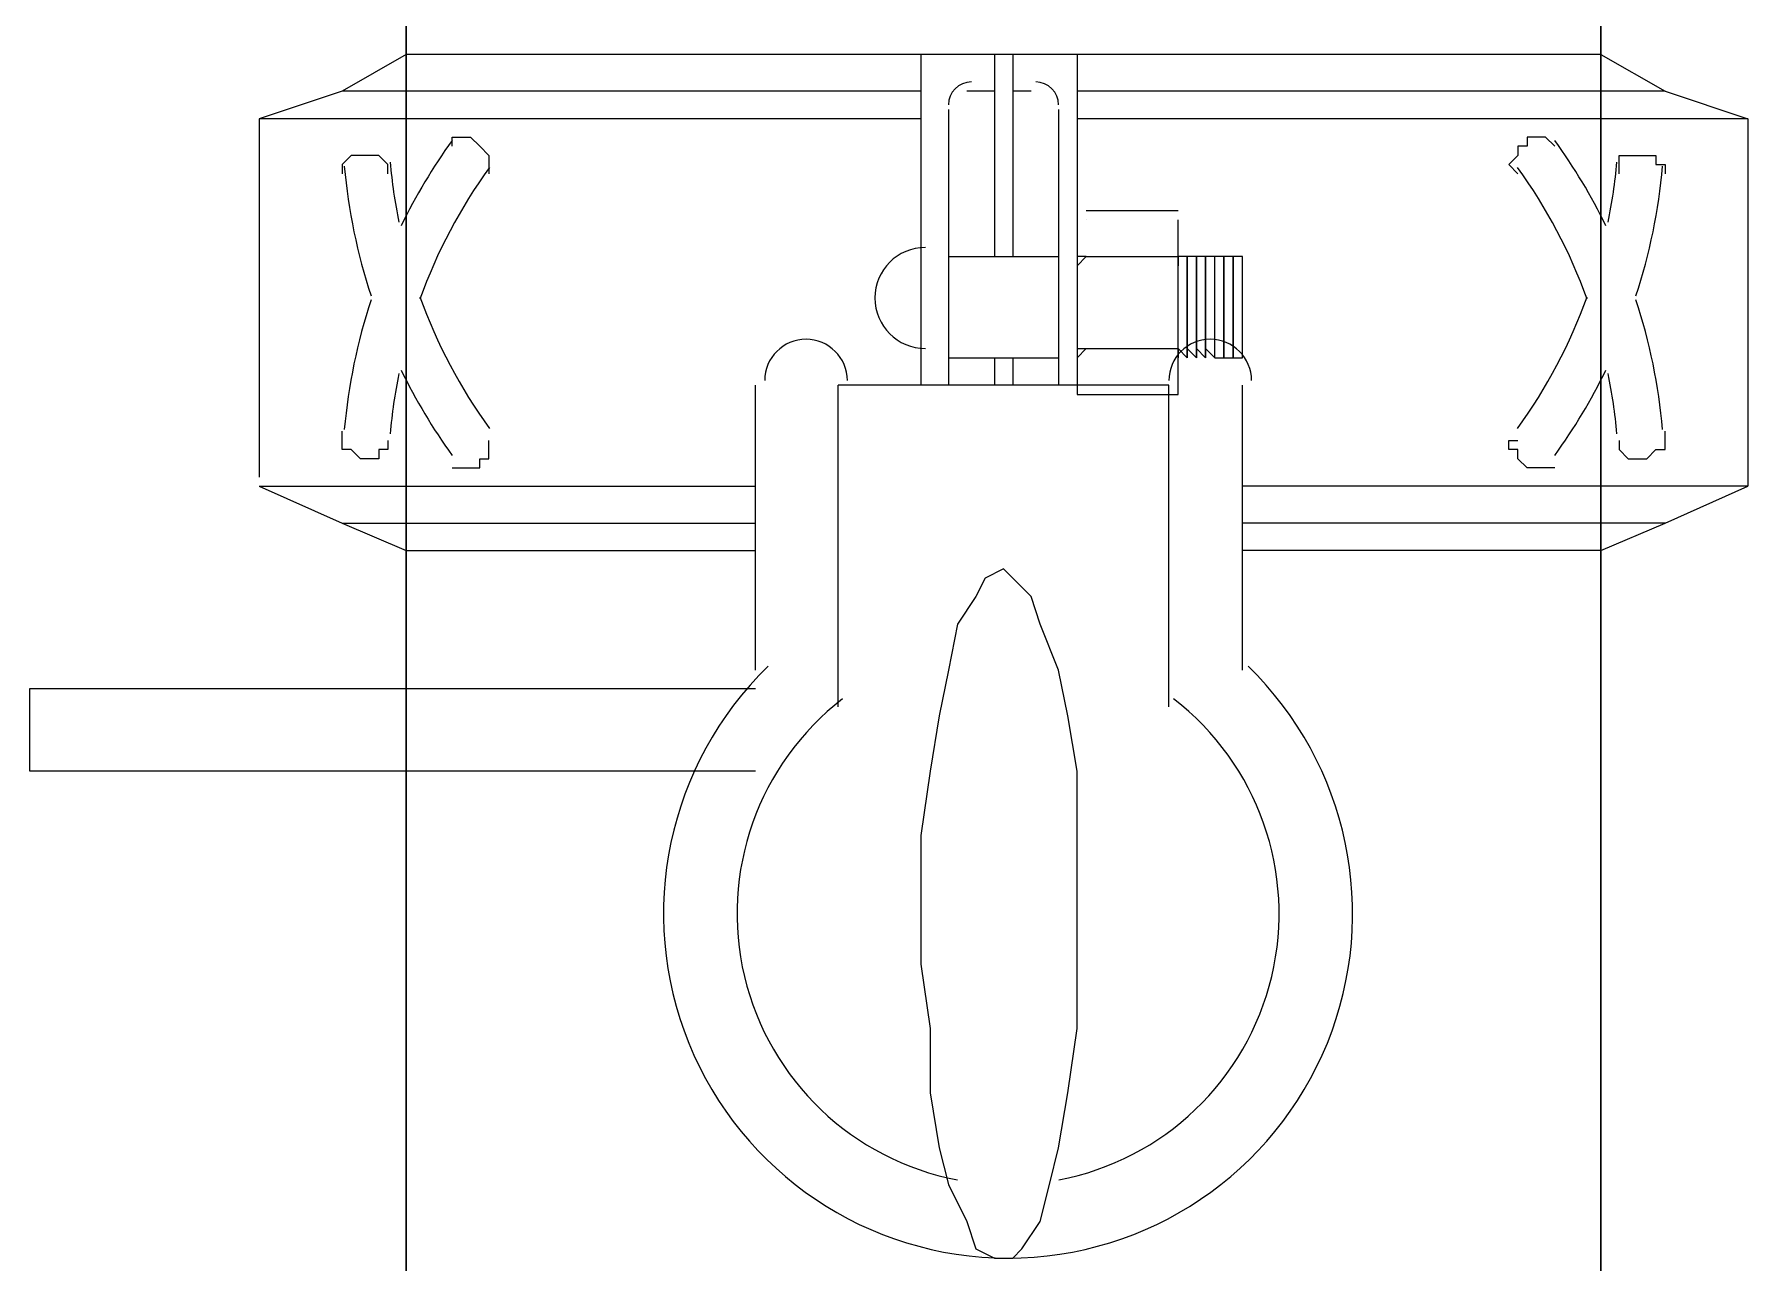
# Model space of a CAD drawing. Header units: millimetres. Extents: x 28 to 201, y 462 to 575.
# Drawn here: x 123.0461 to 123.2103, y 559.5256 to 559.6432 of the extents above; entities that cross this region are included whole.
import ezdxf

# ---------------------------------------------------------------- set-up
doc = ezdxf.new("R2010")
doc.units = ezdxf.units.MM
doc.layers.add('1- 3', color=3, linetype='Continuous')

# ---------------------------------------------------------------- blocks, each defined once
blk = doc.blocks.new('CTOBOM')
at = {"color": 0, "lineweight": 20}
for points in [[(5.80608, -0.36516), (5.8096, -0.359), (5.81224, -0.35108)], [(5.81224, -0.35108), (5.81224, -0.41533)], [(5.81224, -0.35108), (5.84745, -0.35108)], [(5.85361, -0.36516), (5.85097, -0.359), (5.84745, -0.35108)], [(5.84745, -0.35108), (5.84745, -0.39949)], [(5.8096, -0.359), (5.8096, -0.41533)], [(5.81752, -0.3634), (5.81664, -0.3634), (5.81576, -0.3634), (5.81576, -0.36252), (5.81576, -0.36164), (5.81576, -0.36076), (5.81576, -0.35988), (5.81664, -0.35988), (5.81664, -0.359), (5.81752, -0.359)], [(5.84305, -0.3634), (5.84393, -0.3634), (5.84481, -0.36252), (5.84481, -0.36164), (5.84481, -0.36076), (5.84393, -0.35988), (5.84393, -0.359), (5.84305, -0.359), (5.84217, -0.359)], [(5.85097, -0.359), (5.85097, -0.39949)], [(4.88285, -0.47958), (6.57882, -0.47958), (6.57882, -0.36516), (5.37659, -0.36516)], [(4.88725, -0.36516), (8.15862, -0.36516)], [(8.72893, -0.36516), (5.77264, -0.36516)], [(5.80608, -0.36516), (5.80608, -0.47958)], [(5.85361, -0.36516), (5.85361, -0.39949)], [(5.81488, -0.36957), (5.814, -0.37045), (5.814, -0.37133), (5.814, -0.37221), (5.81488, -0.37221), (5.81488, -0.37309), (5.81576, -0.37309), (5.81664, -0.37397), (5.81752, -0.37309)], [(5.84569, -0.36957), (5.84569, -0.37045), (5.84569, -0.37133), (5.84569, -0.37221), (5.84481, -0.37309), (5.84393, -0.37309), (5.84393, -0.37397), (5.84305, -0.37397), (5.84305, -0.37309)], [(5.83513, -0.40213), (5.83513, -0.40125), (5.83513, -0.40037), (5.83513, -0.39949), (5.82545, -0.39949)], [(5.82545, -0.39949), (5.82545, -0.39949)], [(5.83513, -0.39949), (5.82545, -0.39949)], [(5.82545, -0.39949), (5.82545, -0.40037), (5.82545, -0.40125), (5.82545, -0.40213)], [(5.82545, -0.40037), (5.82545, -0.40037)], [(5.83513, -0.39949), (5.83425, -0.39949)], [(5.83513, -0.40037), (5.83425, -0.40037)], [(5.86505, -0.39949), (5.83777, -0.39949)], [(5.82545, -0.40125), (5.82545, -0.40125)], [(5.82545, -0.40213), (5.82545, -0.40301), (5.82545, -0.40389), (5.82545, -0.40477), (5.82545, -0.40565)], [(5.83513, -0.40213), (5.82545, -0.40213)], [(5.83513, -0.40125), (5.83425, -0.40125)], [(5.83513, -0.40213), (5.83425, -0.40301)], [(5.82545, -0.40301), (5.82545, -0.40301)], [(5.83513, -0.40301), (5.83425, -0.40389)], [(5.83513, -0.40301), (5.83513, -0.40301)], [(5.82545, -0.40389), (5.82545, -0.40389)], [(5.82545, -0.40477), (5.82545, -0.40477)], [(5.83513, -0.40389), (5.83425, -0.40477)], [(5.83513, -0.40477), (5.83425, -0.40565)], [(5.83513, -0.40389), (5.83513, -0.40389)], [(5.83513, -0.40477), (5.83513, -0.40477)], [(5.82104, -0.41445), (5.82104, -0.40565)], [(5.83865, -0.41533), (5.83865, -0.41445), (5.83865, -0.40565), (5.82192, -0.40565)], [(5.82545, -0.41445), (5.82545, -0.40565), (5.82633, -0.40565)], [(5.83425, -0.41445), (5.83425, -0.40565), (5.83513, -0.40565)], [(5.83425, -0.40565), (5.83425, -0.40565)], [(5.86857, -0.40653), (5.83777, -0.40653), (5.83777, -0.43821)], [(5.82192, -0.41445), (5.82192, -0.41445)], [(5.82633, -0.41533), (5.82545, -0.41445), (5.82545, -0.41533)], [(5.83425, -0.41533), (5.83425, -0.41445), (5.83513, -0.41533)], [(5.80608, -0.41533), (5.83865, -0.41533)], [(5.85537, -0.42237), (5.85625, -0.42413), (5.85801, -0.42501), (5.86065, -0.42677), (5.86505, -0.42765), (5.86945, -0.42853), (5.87473, -0.42941), (5.88089, -0.43029), (5.88705, -0.43029), (5.89321, -0.43029), (5.89937, -0.42941), (5.90554, -0.42941), (5.91082, -0.42853), (5.91434, -0.42765), (5.91786, -0.42589), (5.9205, -0.42501), (5.92138, -0.42325), (5.92138, -0.42149), (5.9205, -0.42061), (5.91786, -0.41885), (5.91434, -0.41797), (5.91082, -0.41709), (5.90554, -0.41621), (5.89937, -0.41533), (5.89321, -0.41533), (5.88705, -0.41533), (5.88089, -0.41533), (5.87473, -0.41533), (5.86945, -0.41621), (5.86505, -0.41709), (5.86065, -0.41885), (5.85801, -0.41973), (5.85625, -0.42149), (5.85537, -0.42237)], [(5.81136, -0.41709), (5.83777, -0.41709)], [(5.82545, -0.42765), (5.82545, -0.41709)], [(5.83513, -0.42765), (5.83513, -0.41709)], [(5.8096, -0.41973), (5.8096, -0.42149)], [(5.80608, -0.42149), (5.82545, -0.42149)], [(5.83513, -0.42149), (5.83777, -0.42149)], [(5.80608, -0.42325), (5.82545, -0.42325)], [(5.8096, -0.42325), (5.8096, -0.42589)], [(5.83513, -0.42325), (5.83777, -0.42325)], [(5.81136, -0.42765), (5.83777, -0.42765)], [(5.80608, -0.43029), (5.83777, -0.43029)], [(5.8096, -0.43029), (5.8096, -0.48574)], [(5.81224, -0.43029), (5.81224, -0.49366)], [(5.86857, -0.43821), (5.83777, -0.43821)], [(5.86505, -0.44613), (5.83777, -0.44613)], [(5.84745, -0.49366), (5.85097, -0.48574), (5.85361, -0.47958), (5.85361, -0.44613)], [(5.84745, -0.49366), (5.84745, -0.44613)], [(5.85097, -0.48574), (5.85097, -0.44613)], [(5.87473, -0.44613), (5.87473, -0.51566), (5.86681, -0.51566), (5.86681, -0.44613)], [(5.81488, -0.47518), (5.814, -0.47518), (5.814, -0.4743), (5.814, -0.47342), (5.81488, -0.47254), (5.81576, -0.47166), (5.81664, -0.47166), (5.81752, -0.47166)], [(5.84569, -0.47518), (5.84569, -0.4743), (5.84569, -0.47342), (5.84569, -0.47254), (5.84481, -0.47254), (5.84481, -0.47166), (5.84393, -0.47166), (5.84305, -0.47166)], [(8.15862, -0.47958), (4.88285, -0.47958)], [(8.72893, -0.47958), (5.77264, -0.47958)], [(5.80608, -0.47958), (5.8096, -0.48574), (5.81224, -0.49366)], [(5.81752, -0.48134), (5.81664, -0.48134), (5.81576, -0.48222), (5.81576, -0.4831), (5.81576, -0.48398), (5.81576, -0.48486), (5.81664, -0.48574), (5.81752, -0.48574)], [(5.84305, -0.48134), (5.84393, -0.48134), (5.84393, -0.48222), (5.84481, -0.48222), (5.84481, -0.4831), (5.84481, -0.48398), (5.84393, -0.48486), (5.84393, -0.48574), (5.84305, -0.48574), (5.84217, -0.48574)], [(5.81224, -0.49366), (5.84657, -0.49366)]]:
    blk.add_lwpolyline(points, dxfattribs=at)
for points in [[(5.82922, -0.36179), (5.82519, -0.36046), (5.82102, -0.35961), (5.8168, -0.35923)], [(5.84202, -0.35923), (5.83779, -0.35961), (5.83362, -0.36046), (5.82959, -0.36179)], [(5.82215, -0.36446), (5.82025, -0.36407), (5.81833, -0.36378), (5.8164, -0.36361)], [(5.84241, -0.36361), (5.84048, -0.36378), (5.83856, -0.36407), (5.83666, -0.36446)], [(5.82249, -0.36467), (5.81963, -0.36606), (5.8169, -0.3677), (5.81433, -0.36956)], [(5.84449, -0.36956), (5.84191, -0.3677), (5.83918, -0.36606), (5.83632, -0.36467)], [(5.82952, -0.36646), (5.82503, -0.36809), (5.82078, -0.37033), (5.8169, -0.37313)], [(5.84191, -0.37313), (5.83803, -0.37033), (5.83379, -0.36809), (5.82929, -0.36646)], [(5.81092, -0.41709), (5.80971, -0.41709), (5.80872, -0.41808), (5.80872, -0.41929)], [(5.80872, -0.42545), (5.80872, -0.42667), (5.80971, -0.42765), (5.81092, -0.42765)], [(5.8169, -0.47162), (5.82078, -0.47441), (5.82503, -0.47666), (5.82952, -0.47828)], [(5.82929, -0.47828), (5.83379, -0.47666), (5.83803, -0.47441), (5.84191, -0.47162)], [(5.81433, -0.47519), (5.8169, -0.47705), (5.81963, -0.47868), (5.82249, -0.48007)], [(5.83632, -0.48007), (5.83918, -0.47868), (5.84191, -0.47705), (5.84449, -0.47519)], [(5.8164, -0.48113), (5.81833, -0.48096), (5.82025, -0.48068), (5.82215, -0.48029)], [(5.83666, -0.48029), (5.83856, -0.48068), (5.84048, -0.48096), (5.84241, -0.48113)], [(5.8168, -0.48552), (5.82102, -0.48514), (5.82519, -0.48428), (5.82922, -0.48296)], [(5.82959, -0.48296), (5.83362, -0.48428), (5.83779, -0.48514), (5.84202, -0.48552)]]:
    blk.add_open_spline(points, degree=3, dxfattribs=at)
for points, knots in [([(5.86469, -0.44492), (5.87405, -0.45456), (5.88833, -0.45757), (5.90078, -0.45252), (5.91323, -0.44747), (5.92138, -0.43537), (5.92138, -0.42193), (5.92138, -0.40849), (5.91323, -0.3964), (5.90078, -0.39135), (5.88833, -0.3863), (5.87405, -0.3893), (5.86469, -0.39894)], [0, 0, 0, 0, 1, 1, 1, 2, 2, 2, 3, 3, 3, 4, 4, 4, 4]), ([(5.91388, -0.41707), (5.91197, -0.40703), (5.90434, -0.39905), (5.8944, -0.39668), (5.88446, -0.39431), (5.87405, -0.39798), (5.86781, -0.40608)], [0, 0, 0, 0, 1, 1, 1, 2, 2, 2, 2]), ([(5.83733, -0.39861), (5.83514, -0.39861), (5.83337, -0.40038), (5.83337, -0.40257), (5.83337, -0.40476), (5.83514, -0.40653), (5.83733, -0.40653)], [0, 0, 0, 0, 1, 1, 1, 2, 2, 2, 2]), ([(5.82545, -0.40037), (5.82545, -0.40037), (5.83513, -0.40037), (5.83513, -0.40037), (5.83513, -0.40037), (5.82545, -0.40037), (5.82545, -0.40037)], [0, 0, 0, 0, 1, 1, 1, 2, 2, 2, 2]), ([(5.82545, -0.40125), (5.82545, -0.40125), (5.83513, -0.40125), (5.83513, -0.40125), (5.83513, -0.40125), (5.82545, -0.40125), (5.82545, -0.40125)], [0, 0, 0, 0, 1, 1, 1, 2, 2, 2, 2]), ([(5.82545, -0.40301), (5.82545, -0.40301), (5.83513, -0.40301), (5.83513, -0.40301), (5.83513, -0.40301), (5.82545, -0.40301), (5.82545, -0.40301)], [0, 0, 0, 0, 1, 1, 1, 2, 2, 2, 2]), ([(5.82545, -0.40389), (5.82545, -0.40389), (5.83513, -0.40389), (5.83513, -0.40389), (5.83513, -0.40389), (5.82545, -0.40389), (5.82545, -0.40389)], [0, 0, 0, 0, 1, 1, 1, 2, 2, 2, 2]), ([(5.82545, -0.40477), (5.82545, -0.40477), (5.83513, -0.40477), (5.83513, -0.40477), (5.83513, -0.40477), (5.82545, -0.40477), (5.82545, -0.40477)], [0, 0, 0, 0, 1, 1, 1, 2, 2, 2, 2]), ([(5.86781, -0.43779), (5.87405, -0.44588), (5.88446, -0.44956), (5.8944, -0.44719), (5.90434, -0.44481), (5.91197, -0.43683), (5.91388, -0.42679)], [0, 0, 0, 0, 1, 1, 1, 2, 2, 2, 2]), ([(5.82457, -0.42985), (5.82457, -0.43253), (5.82673, -0.43469), (5.82941, -0.43469), (5.83208, -0.43469), (5.83425, -0.43253), (5.83425, -0.42985)], [0, 0, 0, 0, 1, 1, 1, 2, 2, 2, 2]), ([(5.83733, -0.43733), (5.83514, -0.43733), (5.83337, -0.43911), (5.83337, -0.44129), (5.83337, -0.44348), (5.83514, -0.44525), (5.83733, -0.44525)], [0, 0, 0, 0, 1, 1, 1, 2, 2, 2, 2])]:
    blk.add_open_spline(points, degree=3, knots=knots, dxfattribs=at)

msp = doc.modelspace()

# ---------------------------------------------------------------- block references
at = {"layer": '1- 3', "rotation": 270}
msp.add_blockref('CTOBOM', (123.56135, 565.44738), dxfattribs=at)

doc.saveas('drawing.dxf')
